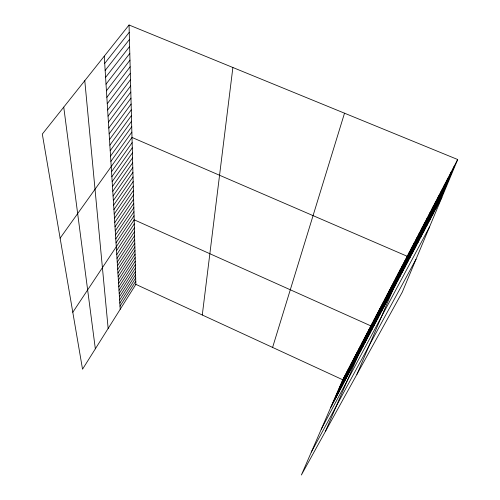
<?xml version="1.0" encoding="UTF-8"?>
<svg xmlns="http://www.w3.org/2000/svg" width="500" height="500" viewBox="0 0 500 500"><rect width="100%" height="100%" fill="white"/><g stroke="black" fill="none" stroke-linecap="round" stroke-linejoin="round"><path stroke-width="0.75" d="M202.281 315L232.881 67.5M272.594 347.425L344.513 113.194M438.681 203.381L454.375 165.875M457.688 159.519L402.281 292.137L301.381 475L342.756 379.775L457.688 159.519L129.056 25L42.312 134.081L82.537 369.2L135.863 284.375L129.056 25M426.375 226.65L441.794 189.988M429.35 221.019L444.837 184.144M432.394 215.263L447.95 178.181M435.506 209.387L451.125 172.094M415.069 248.025L430.2 212.194M417.806 242.844L433.013 206.806M420.606 237.556L435.881 201.312M423.462 232.162L438.806 195.706M402.169 272.425L416.944 237.606M404.644 267.731L419.494 232.712M407.175 262.95L422.094 227.731M409.756 258.075L424.744 222.65M412.388 253.1L427.45 217.475M390.456 294.569L404.875 260.731M356.919 374.35L407.2 256.275L132.006 137.444L60.119 238.175M395.006 285.963L409.569 251.737M397.35 281.531L411.981 247.113M399.731 277.019L414.438 242.4M375.763 322.35L389.688 289.831M377.75 318.594L391.75 285.887M379.775 314.762L393.844 281.875M381.831 310.869L395.975 277.794M383.931 306.906L398.137 273.637M386.062 302.869L400.344 269.413M388.237 298.756L402.587 265.113M362.744 346.956L376.2 315.681M364.513 343.619L378.038 312.162M366.312 340.219L379.9 308.594M368.137 336.763L381.794 304.962M369.994 333.256L383.719 301.275M371.881 329.681L385.675 297.525M373.806 326.05L387.669 293.712M347.775 375.262L360.637 345.506M349.35 372.287L362.281 342.362M350.95 369.263L363.944 339.175M352.575 366.188L365.637 335.931M354.231 363.062L367.356 332.638M355.906 359.888L369.1 329.294M325.294 431.662L370.875 325.894L134.169 219.794L72.8 312.288M359.3 353.481L372.619 322.544M361.006 350.244L374.4 319.137M333.281 402.669L345.525 374.475M334.637 400.106L346.938 371.763M336.012 397.506L348.375 369.012M337.406 394.875L349.825 366.225M338.819 392.2L351.306 363.394M340.256 389.481L352.8 360.525M341.712 386.725L354.325 357.606M343.194 383.925L355.869 354.65M344.7 381.081L357.431 351.65M346.225 378.194L359.025 348.6M331.95 405.188L344.131 377.144M330.631 407.675L441.931 197.237M321.281 429.2L429.506 226.969M311.344 452.081L416.044 259.194M120.013 306.206L135.781 281.2M119.819 303.1L135.694 277.981M119.419 296.756L135.525 271.413M119.619 299.95L135.606 274.719M119.213 293.512L135.431 268.056M119.006 290.225L135.344 264.656M118.588 283.512L135.162 257.712M118.8 286.894L135.256 261.212M118.369 280.081L135.069 254.163M118.15 276.594L134.975 250.569M117.925 273.062L134.881 246.912M117.7 269.475L134.781 243.212M117.238 262.137L134.581 235.637M117.469 265.831L134.681 239.45M117 258.381L134.481 231.762M116.762 254.569L134.375 227.831M116.519 250.7L134.275 223.844M116.025 242.894L134.062 215.8M115.775 238.956L133.956 211.75M115.525 234.963L133.85 207.631M115.269 230.906L133.737 203.456M115.013 226.781L133.625 199.213M114.744 222.594L133.512 194.906M114.475 218.337L133.4 190.531M114.206 214.013L133.281 186.088M113.925 209.619L133.162 181.569M113.644 205.15L133.044 176.981M113.362 200.606L132.919 172.319M113.069 195.994L132.794 167.581M112.775 191.294L132.669 162.769M112.475 186.519L132.544 157.869M112.169 181.663L132.413 152.894M111.856 176.725L132.275 147.831M111.538 171.694L132.144 142.681M110.887 161.369L131.862 132.119M110.556 156.069L131.725 126.7M110.213 150.675L131.581 121.181M109.869 145.181L131.431 115.569M109.513 139.588L131.281 109.85M109.156 133.887L131.131 104.038M108.787 128.075L130.975 98.112M108.419 122.163L130.812 92.075M108.038 116.131L130.65 85.931M107.65 109.987L130.488 79.669M107.256 103.719L130.319 73.288M106.85 97.331L130.15 66.787M106.438 90.812L129.975 60.156M106.019 84.162L129.8 53.4M105.594 77.381L129.619 46.513M105.156 70.462L129.431 39.481M104.712 63.394L129.244 32.312M135.863 284.375L342.756 379.775M63.744 107.131L95.344 348.825M84.781 80.675L108.15 328.456M104.256 56.181L120.206 309.275"/></g></svg>
